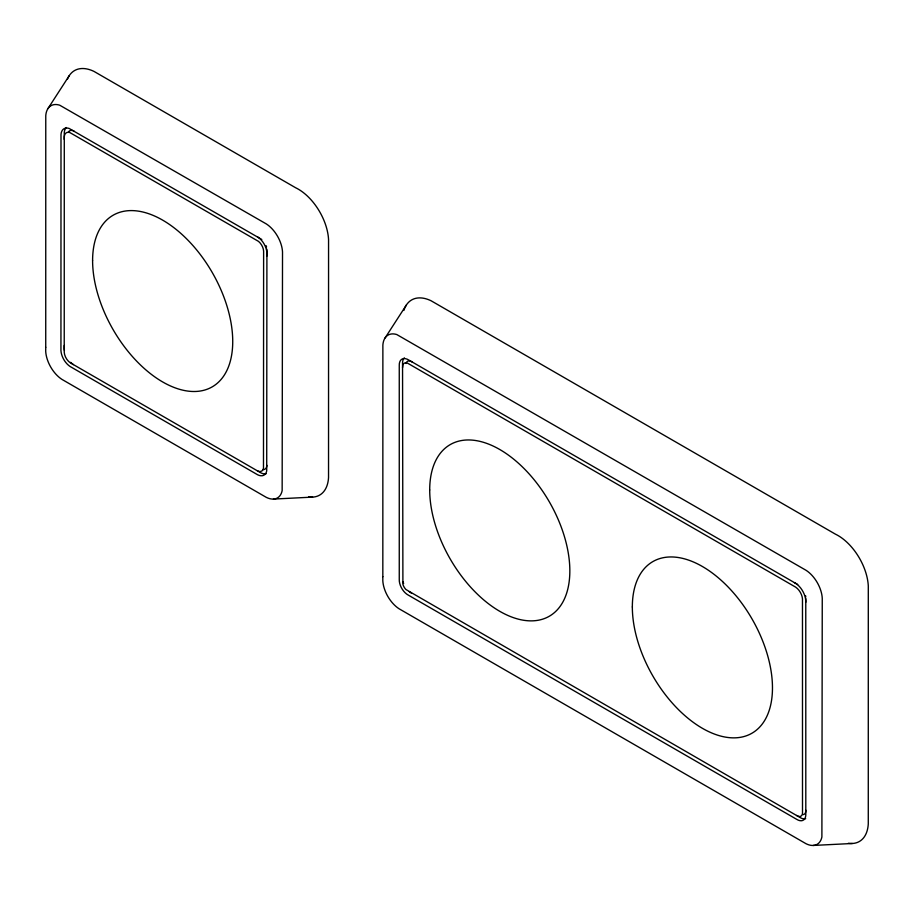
<?xml version="1.0" encoding="UTF-8"?>
<svg xmlns="http://www.w3.org/2000/svg" width="914" height="914" viewBox="0 0 914 914"><rect width="100%" height="100%" fill="white"/><g stroke="black" fill="none" stroke-linecap="round" stroke-linejoin="round"><path stroke-width="1.37" d="M64.254 345.469L64.231 348.702A13.916 8.032 60 0 0 64.414 350.439M64.254 139.396L64.277 136.677A10.065 5.815 60 0 1 69.795 132.53L258.513 241.387A9.106 5.255 60 0 1 263.62 251.167L263.483 468.311A9.357 5.404 60 0 1 257.44 470.859M266.911 249.259L266.705 470.961A14.007 8.089 60 0 1 257.668 474.789L70.127 366.514A13.916 8.032 60 0 1 60.941 350.61L60.998 134.472A14.727 8.5 60 0 1 69.064 128.406L261.804 239.491M266.877 256.103L266.911 252.835A13.767 7.952 60 0 0 257.782 237.023M805.805 810.17L805.782 811.266A7.666 4.433 60 0 1 803.04 814.614M402.548 367.634L402.937 364.777A8.237 4.753 60 0 1 407.77 363.281L795.671 587.154A10.545 6.09 60 0 1 802.469 598.933L802.503 813.163A7.666 4.433 60 0 1 799.065 816.488L796.54 815.459M266.911 465.329L266.762 466.414A9.357 5.404 60 0 1 262.592 469.579M406.022 363.521L406.216 362.881M47.951 108.606L69.293 75.599M385.057 337.986L406.399 304.979M273.435 499.078L312.611 497.113M813.174 845.45L852.362 843.485M73.931 130.976L73.086 130.633A10.065 5.815 60 0 0 68.436 131.993M412.031 361.91L411.06 361.384A8.237 4.753 60 0 0 406.559 362.23M797.705 584.514L408.695 359.979A12.899 7.449 60 0 0 399.258 365.566L399.258 579.476A12.236 7.072 60 0 0 408.284 595.105L796.7 819.344A12.328 7.118 60 0 0 805.805 813.986L805.771 598.487M794.449 582.629A15.207 8.786 60 0 1 805.771 602.257M805.668 818.681A12.328 7.118 60 0 1 799.979 817.447L405.965 589.541A7.575 4.376 60 0 1 402.903 584.263L402.548 363.669A12.899 7.449 60 0 1 404.354 357.9M411.563 593.197A12.236 7.072 60 0 1 409.198 591.575M403.634 583.509A12.236 7.072 60 0 1 403.12 581.967M805.588 595.745A10.545 6.09 60 0 1 805.76 597.036M848.352 843.268A43.289 24.986 60 0 0 868.277 823.925L868.3 586.011A43.015 24.838 60 0 0 835.362 534.119L431.077 300.763A44.055 25.432 60 0 0 403.851 310.474M266.237 473.681A14.007 8.089 60 0 1 260.958 472.892L70.355 362.847A9.254 5.347 60 0 1 64.231 352.256L64.288 132.564A14.727 8.5 60 0 1 66.345 127.526M73.417 364.617A13.916 8.032 60 0 1 70.652 362.344M266.145 245.74A9.106 5.255 60 0 1 266.534 246.94M308.612 496.896A43.289 24.986 60 0 0 328.537 477.565L328.56 239.639A43.015 24.838 60 0 0 295.622 187.747L93.971 71.395A44.055 25.432 60 0 0 67.453 79.118M45.734 347.274L45.7 351.307A24.529 14.156 60 0 0 61.901 379.367L266.271 497.342A24.632 14.224 60 0 0 282.152 490.624L282.517 251.944A24.37 14.064 60 0 0 266.351 223.953L59.696 105.19A25.409 14.67 60 0 0 45.769 115.655L45.734 347.274M382.829 576.654L382.806 580.687A24.529 14.156 60 0 0 399.007 608.735L806.011 843.713A24.632 14.224 60 0 0 821.892 836.996L822.257 598.316A24.37 14.064 60 0 0 806.091 570.325L396.802 334.558A25.409 14.67 60 0 0 382.875 345.035L382.829 576.654M429.706 489.973A99.089 57.205 60 0 0 534.804 620.709A99.089 57.205 60 0 0 534.804 480.581A99.089 57.205 60 0 0 429.706 489.973M632.339 606.965A99.089 57.205 60 0 0 737.438 737.701A99.089 57.205 60 0 0 737.438 597.573A99.089 57.205 60 0 0 632.339 606.965M92.6 260.593A99.089 57.205 60 0 0 197.698 391.341A99.089 57.205 60 0 0 197.698 251.213A99.089 57.205 60 0 0 92.6 260.593"/></g></svg>
